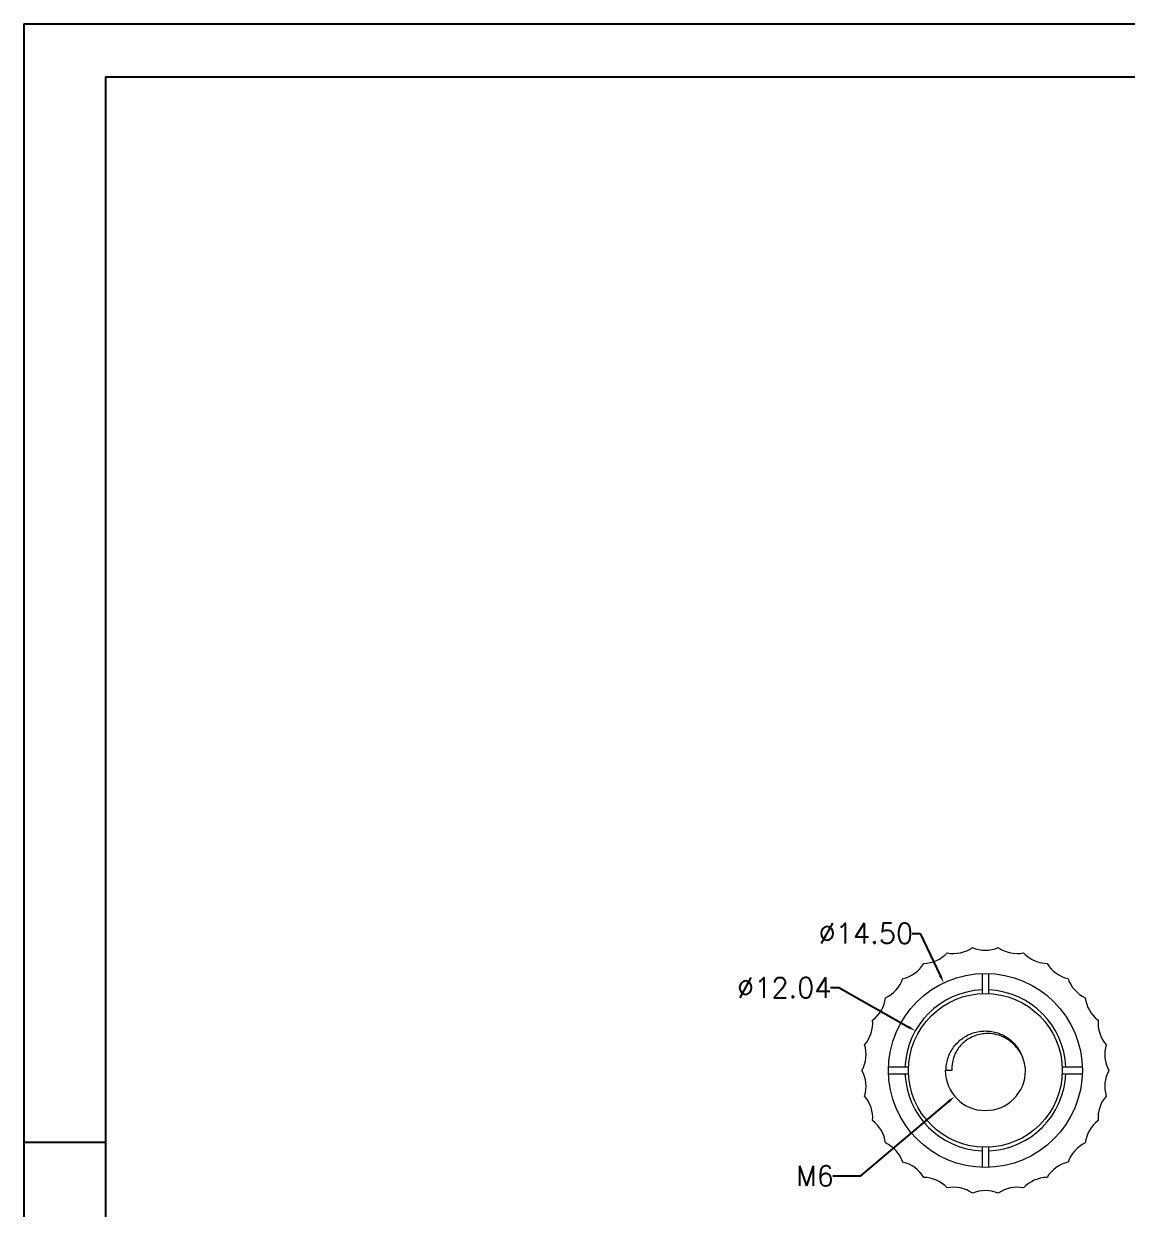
# Model space of a CAD drawing. Header units: inches. Extents: x 725 to 5279, y 573 to 1304.
# Drawn here: x 5042.9 to 5125.4, y 651.6 to 740.2 of the extents above; entities that cross this region are included whole.
import ezdxf

# ---------------------------------------------------------------- set-up
doc = ezdxf.new("R2010")
doc.units = ezdxf.units.IN
doc.styles.get("Standard").update_dxf_attribs({"font": 'txt', "bigfont": 'gbcbig.shx'})
doc.dimstyles.new('2', dxfattribs={"dimtxt": 1.5, "dimasz": 0.6, "dimexe": 0.18, "dimexo": 0.0625, "dimgap": 0.09, "dimtad": 0, "dimtih": 1, "dimtoh": 1, "dimzin": 0, "dimdsep": 46, "dimtxsty": 'Standard', "dimcen": 0, "dimclrd": 3, "dimclre": 3, "dimadec": 0, "dimazin": 2, "dimtfac": 1, "dimtofl": 0, "dimtmove": 0, "dimatfit": 3, "dimfxl": 1, "dimtolj": 1, "dimtzin": 0, "dimarcsym": 0})

# ---------------------------------------------------------------- blocks, each defined once
blk = doc.blocks.new('*D49')
at = {"color": 3, "lineweight": -2}
for p, q in [((5109.36, 672.212), (5109.96, 672.212)), ((5109.96, 672.212), (5111.461, 669.058))]:
    blk.add_line(p, q, dxfattribs=at)
at = {"color": 3}
blk.add_solid([(5111.552, 669.101), (5111.371, 669.015), (5111.719, 668.516)], dxfattribs=at)
at = {"layer": 'Defpoints', "color": 0}
for p in [(5111.719, 668.516), (5117.949, 655.423)]:
    blk.add_point(p, dxfattribs=at)
at = {"color": 0, "insert": (5105.895, 672.212), "char_height": 1.5, "attachment_point": 5}
blk.add_mtext('\\A1;∅14.50', dxfattribs=at)
blk = doc.blocks.new('*D50')
at = {"color": 3, "lineweight": -2}
for p, q in [((5103.263, 668.153), (5103.863, 668.153)), ((5103.863, 668.153), (5109.068, 665.219))]:
    blk.add_line(p, q, dxfattribs=at)
at = {"color": 3}
blk.add_solid([(5109.117, 665.306), (5109.019, 665.132), (5109.591, 664.925)], dxfattribs=at)
at = {"layer": 'Defpoints', "color": 0}
for p in [(5109.591, 664.925), (5120.078, 659.014)]:
    blk.add_point(p, dxfattribs=at)
at = {"color": 0, "insert": (5099.798, 668.153), "char_height": 1.5, "attachment_point": 5}
blk.add_mtext('\\A1;∅12.04', dxfattribs=at)
blk = doc.blocks.new('*D51')
at = {"color": 3, "lineweight": -2}
for p, q in [((5105.527, 654.081), (5112.088, 659.642)), ((5103.427, 654.081), (5105.527, 654.081))]:
    blk.add_line(p, q, dxfattribs=at)
at = {"color": 3}
blk.add_solid([(5112.023, 659.718), (5112.153, 659.565), (5112.546, 660.03)], dxfattribs=at)
at = {"layer": 'Defpoints', "color": 0}
for p in [(5117.123, 663.909), (5112.546, 660.03)]:
    blk.add_point(p, dxfattribs=at)
at = {"color": 0, "insert": (5102.087, 654.081), "char_height": 1.5, "attachment_point": 5}
blk.add_mtext('\\A1;M6', dxfattribs=at)

msp = doc.modelspace()

# ---------------------------------------------------------------- linework, layer by layer
for p, q in [((5042.917, 740.203), (5279.452, 740.203)), ((5042.917, 740.203), (5042.917, 572.957)), ((5049.038, 736.221), (5275.47, 736.221)), ((5049.038, 736.221), (5049.038, 576.939)), ((5049.038, 656.58), (5042.917, 656.58))]:
    msp.add_line(p, q)
at = {"color": 7, "linetype": 'Continuous', "lineweight": 15}
for p, q in [((5114.584, 669.215), (5114.584, 667.714)), ((5115.084, 667.714), (5115.084, 669.215)), ((5117.514, 663.173), (5117.6, 662.983)), ((5109.09, 662.219), (5107.589, 662.219)), ((5112.332, 661.969), (5111.834, 661.969)), ((5122.08, 662.219), (5120.579, 662.219)), ((5107.589, 661.719), (5109.09, 661.719)), ((5120.579, 661.719), (5122.08, 661.719)), ((5114.584, 656.225), (5114.584, 654.724)), ((5115.084, 654.724), (5115.084, 656.225))]:
    msp.add_line(p, q, dxfattribs=at)
for radius in [7.25, 5.75]:
    msp.add_circle((5114.834, 661.969), radius, dxfattribs=at)
for centre, radius, start, end in [((5112.451, 673.18), 2.476, 259.06703, 304.93297), ((5114.834, 673.431), 2.476, 247.06703, 292.93297), ((5117.217, 673.18), 2.476, 235.06703, 280.93297), ((5108.098, 671.242), 2.476, 283.06703, 328.93297), ((5110.173, 672.44), 2.476, 271.06703, 316.93297), ((5119.496, 672.44), 2.476, 223.06703, 268.93297), ((5121.571, 671.242), 2.476, 211.06703, 256.93297), ((5106.317, 669.639), 2.476, 295.06703, 340.93297), ((5123.352, 669.639), 2.476, 199.06703, 244.93297), ((5104.909, 667.7), 2.476, 307.06703, 352.93297), ((5114.834, 661.969), 6.019, 92.3805, 177.6195), ((5114.834, 661.969), 6.019, 2.3805, 87.6195), ((5124.76, 667.7), 2.476, 187.06703, 232.93297), ((5103.934, 665.511), 2.476, 319.06703, 4.93297), ((5125.735, 665.511), 2.476, 175.06703, 220.93297), ((5103.436, 663.167), 2.476, 331.06703, 16.93297), ((5126.233, 663.167), 2.476, 163.06703, 208.93297), ((5103.436, 660.771), 2.476, 343.06703, 28.93297), ((5114.834, 661.969), 3, 180, 0), ((5126.233, 660.771), 2.476, 151.06703, 196.93297), ((5114.834, 661.969), 6.019, 182.3805, 267.6195), ((5114.834, 661.969), 6.019, 272.3805, 357.6195), ((5103.934, 658.428), 2.476, 355.06703, 40.93297), ((5125.735, 658.428), 2.476, 139.06703, 184.93297), ((5104.909, 656.239), 2.476, 7.06703, 52.93297), ((5124.76, 656.239), 2.476, 127.06703, 172.93297), ((5106.317, 654.3), 2.476, 19.06703, 64.93297), ((5123.352, 654.3), 2.476, 115.06703, 160.93297), ((5108.098, 652.697), 2.476, 31.06703, 76.93297), ((5121.571, 652.697), 2.476, 103.06703, 148.93297), ((5110.173, 651.499), 2.476, 43.06703, 88.93297), ((5112.451, 650.759), 2.476, 55.06703, 100.93297), ((5117.217, 650.759), 2.476, 79.06703, 124.93297), ((5119.496, 651.499), 2.476, 91.06703, 136.93297), ((5114.834, 650.508), 2.476, 67.06703, 112.93297)]:
    msp.add_arc(centre, radius, start, end, dxfattribs=at)
for points, knots in [([(5111.889, 661.969), (5111.895, 662.119), (5111.909, 662.424), (5112.019, 662.874), (5112.197, 663.31), (5112.445, 663.713), (5112.75, 664.068), (5113.101, 664.365), (5113.489, 664.603), (5113.911, 664.779), (5114.364, 664.89), (5114.834, 664.928), (5115.305, 664.89), (5115.758, 664.779), (5116.18, 664.603), (5116.568, 664.365), (5116.919, 664.068), (5117.222, 663.712), (5117.444, 663.367), (5117.533, 663.133), (5117.566, 663.046)], [0, 0, 0, 0, 0.05523, 0.112085, 0.169912, 0.227987, 0.285568, 0.341949, 0.396752, 0.45259, 0.509846, 0.567838, 0.62583, 0.683086, 0.738924, 0.793727, 0.850108, 0.907689, 0.965764, 1, 1, 1, 1]), ([(5117.6, 662.983), (5117.473, 663.277), (5117.303, 663.543), (5116.875, 664.018), (5116.627, 664.215), (5116.071, 664.527), (5115.772, 664.634), (5115.301, 664.713), (5115.141, 664.726), (5114.826, 664.724), (5114.668, 664.71), (5114.354, 664.653), (5114.2, 664.611), (5113.904, 664.502), (5113.761, 664.435), (5113.346, 664.195), (5113.104, 663.99), (5112.702, 663.493), (5112.55, 663.213), (5112.354, 662.605), (5112.314, 662.289), (5112.332, 661.969)], [0, 0, 0, 0, 0.125, 0.125, 0.25, 0.25, 0.375, 0.375, 0.4375, 0.4375, 0.5, 0.5, 0.5625, 0.5625, 0.625, 0.625, 0.75, 0.75, 0.875, 0.875, 1, 1, 1, 1])]:
    msp.add_open_spline(points, degree=3, knots=knots, dxfattribs=at)
msp.add_open_spline([(5117.834, 661.969), (5117.818, 662.318), (5117.738, 662.663), (5117.6, 662.983)], degree=3, dxfattribs=at)

# ---------------------------------------------------------------- dimensions: what is measured, and where the dimension line sits
for p1, p2, picture, middle in [((5117.949, 655.423), (5111.719, 668.516), '*D49', (5105.895, 672.212)), ((5120.078, 659.014), (5109.591, 664.925), '*D50', (5099.798, 668.153))]:
    dim = msp.add_diameter_dim_2p(p1=p1, p2=p2, dimstyle='2')
    dim.commit()
    dim.dimension.update_dxf_attribs({"geometry": picture, "text_midpoint": middle, "dimtype": 163})
dim = msp.add_diameter_dim_2p(p1=(5117.123, 663.909), p2=(5112.546, 660.03), text='M6', dimstyle='2')
dim.commit()
dim.dimension.update_dxf_attribs({"geometry": '*D51', "text_midpoint": (5102.087, 654.081), "dimtype": 163})

doc.saveas('drawing.dxf')
